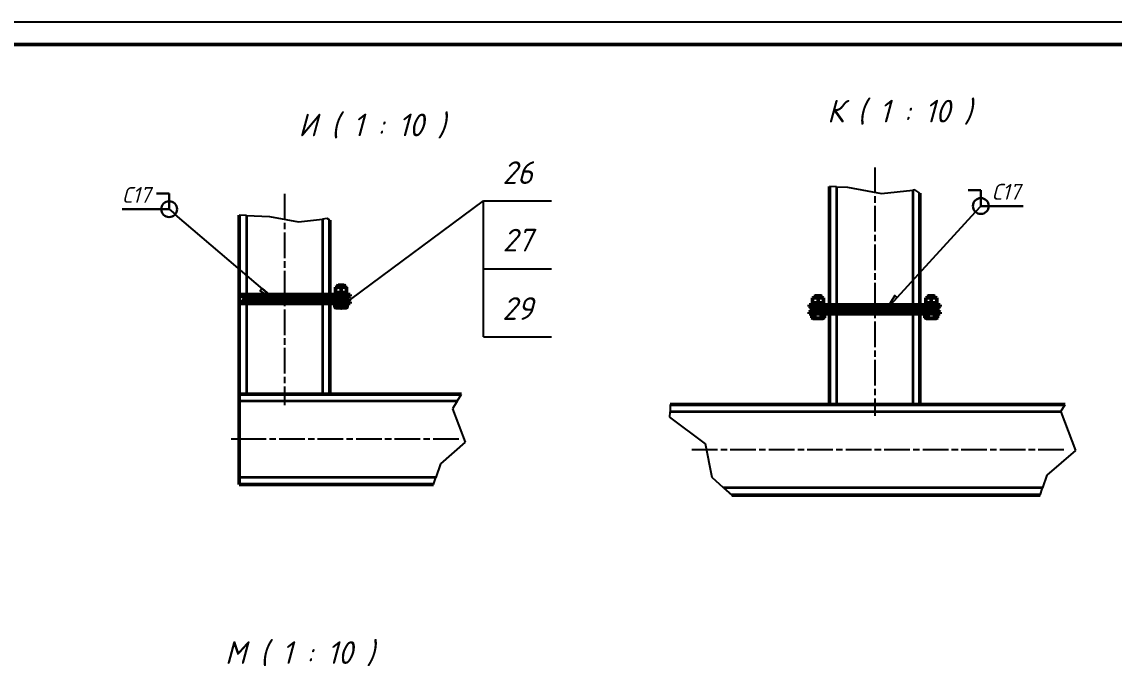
# Model space of a CAD drawing. Header units: millimetres. Extents: x 0 to 23890, y 0 to 14850.
# Drawn here: x 11158 to 17189, y 11295 to 14850 of the extents above; entities that cross this region are included whole.
import ezdxf

# ---------------------------------------------------------------- set-up
doc = ezdxf.new("R2010")
doc.units = ezdxf.units.MM
doc.header["$LTSCALE"] = 25
doc.linetypes.add('CHAIN', pattern=[0.7087, 0.4724, -0.0591, 0.1181, -0.0591])
for name, color, linetype, lineweight in [('Видимые тонкие (ГОСТ)', 7, 'Continuous', 35), ('Видимый контур (ГОСТ)', 7, 'Continuous', 50), ('Кромка (ГОСТ)', 7, 'Continuous', 50), ('Линия обрыва (ГОСТ)', 7, 'Continuous', 25), ('Линия резьбы (ГОСТ)', 7, 'Continuous', 25), ('Обозначение (ГОСТ)', 7, 'Continuous', 25), ('Осевая линия (ГОСТ)', 7, 'Continuous', 25), ('Эскизная геометрия (ГОСТ)', 7, 'Continuous', 50)]:
    doc.layers.add(name, color=color, linetype=linetype, lineweight=lineweight)
doc.styles.add('Обычный текст (ГОСТ)', font='GOST Common Italic.ttf')
doc.styles.add('Стиль текста145', font='GOST Common Italic.ttf')
doc.styles.add('Увеличенный текст (ГОСТ)', font='GOST Common Italic.ttf')
doc.dimstyles.new('Диаметр (ГОСТ)$7', dxfattribs={"dimscale": 25, "dimtxt": 3.5, "dimasz": 3.5, "dimexe": 1, "dimexo": 0, "dimgap": 0.5, "dimtad": 1, "dimrnd": 1e-08, "dimtxsty": 'Обычный текст (ГОСТ)', "dimblk": 'Filled-1', "dimcen": 0.09, "dimdle": 15, "dimclrd": 256, "dimclre": 256, "dimclrt": 256, "dimazin": 2, "dimtfac": 0.714286, "dimtdec": 3, "dimtmove": 0, "dimatfit": 3, "dimfxl": 1, "dimtolj": 1, "dimlwd": -1, "dimlwe": 25, "dimarcsym": 0})

# ---------------------------------------------------------------- blocks, each defined once
blk = doc.blocks.new('Рамки ГОСТ_ граница 594x841_2')
at = {"layer": 'Кромка (ГОСТ)', "lineweight": 25}
blk.add_line((0, 594), (841, 594), dxfattribs=at)
at = {"layer": 'Кромка (ГОСТ)'}
blk.add_line((836, 589), (20, 589), dxfattribs=at)
blk = doc.blocks.new('Обозначение сварки_1')
at = {"layer": 'Эскизная геометрия (ГОСТ)', "lineweight": 30}
for p, q in [((-0.8, 1), (0, 1)), ((0, 0), (0, 1)), ((0, 0), (-2.968, 0))]:
    blk.add_line(p, q, dxfattribs=at)
at = {"layer": 'Эскизная геометрия (ГОСТ)', "lineweight": 25}
blk.add_line((0, 0), (0.38, -0.324), dxfattribs=at)
at = {"layer": 'Эскизная геометрия (ГОСТ)', "lineweight": 30}
blk.add_circle((0, 0), 0.5, dxfattribs=at)
at = {"layer": 'Обозначение (ГОСТ)', "style": 'Стиль текста145'}
blk.add_text('С17', height=1, dxfattribs=at).set_placement((-2.968, 0.4))
blk = doc.blocks.new('Filled Half 2-1')
at = {"color": 0}
for p, q in [((-1, 0), (0, 0)), ((-1, 0), (-1, -0.2)), ((-1, -0.2), (0, 0)), ((0, 0), (-1, 0))]:
    blk.add_line(p, q, dxfattribs=at)
at = {"color": 0, "flags": 128}
blk.add_lwpolyline([(-1, 0), (-1, -0.2), (0, 0), (-1, 0)], dxfattribs=at)
at = {"color": 0}
blk.add_solid([(-1, 0), (-1, -0.2), (0, 0), (-1, 0)], dxfattribs=at)
blk = doc.blocks.new('Filled-1')
at = {"color": 0}
for p, q in [((0, 0), (-1, 0.143)), ((-1, 0.143), (-1, -0.143)), ((-1, 0), (0, 0)), ((-1, -0.143), (0, 0))]:
    blk.add_line(p, q, dxfattribs=at)
at = {"color": 0, "flags": 128}
blk.add_lwpolyline([(-1, -0.143), (0, 0), (-1, 0.143), (-1, -0.143)], dxfattribs=at)
at = {"color": 0}
blk.add_solid([(-1, -0.143), (0, 0), (-1, 0.143), (-1, -0.143)], dxfattribs=at)
blk = doc.blocks.new('Обозначение сварки_2')
at = {"layer": 'Эскизная геометрия (ГОСТ)', "lineweight": 30}
for p, q in [((-0.8, 1), (0, 1)), ((0, 0), (0, 1)), ((0, 0), (2.668, 0))]:
    blk.add_line(p, q, dxfattribs=at)
at = {"layer": 'Эскизная геометрия (ГОСТ)', "lineweight": 25}
blk.add_line((0, 0), (-0.337, -0.369), dxfattribs=at)
at = {"layer": 'Эскизная геометрия (ГОСТ)', "lineweight": 30}
blk.add_circle((0, 0), 0.5, dxfattribs=at)
at = {"layer": 'Обозначение (ГОСТ)', "style": 'Стиль текста145'}
blk.add_text('С17', height=1, dxfattribs=at).set_placement((0.7, 0.4))
blk = doc.blocks.new('Номера позиций25')
at = {"layer": 'Обозначение (ГОСТ)'}
h = blk.add_hatch(color=256, dxfattribs=at)
edge = h.paths.add_edge_path(flags=0)
edge.add_arc((516.86, 531.23), 0.625, 0, 360)
for p, q in [((518.87, 532.71), (548.3, 554.47)), ((548.3, 554.47), (563.3, 554.47)), ((548.3, 539.47), (548.3, 554.47)), ((548.3, 539.47), (563.3, 539.47)), ((548.3, 524.47), (548.3, 539.47)), ((518.87, 532.71), (517.36, 531.6)), ((548.3, 524.47), (563.3, 524.47))]:
    blk.add_line(p, q, dxfattribs=at)
blk.add_circle((516.86, 531.23), 0.625, dxfattribs=at)
at = {"layer": 'Обозначение (ГОСТ)', "char_height": 5, "attachment_point": 5, "style": 'Увеличенный текст (ГОСТ)'}
for s, insert in [('26', (555.8, 560.72)), ('27', (555.8, 545.82)), ('29', (555.8, 530.72))]:
    blk.add_mtext(s, dxfattribs=dict(at, insert=insert))

msp = doc.modelspace()

# ---------------------------------------------------------------- linework, layer by layer
at = {"layer": 'Видимые тонкие (ГОСТ)'}
for p, q in [((15656.427, 13939.401), (15656.427, 13288.842)), ((16076.427, 13921.734), (16076.427, 13288.842)), ((12397.79, 13781.561), (12397.79, 13346.355)), ((12817.79, 13761.536), (12817.79, 13346.355)), ((12387.79, 13324.856), (12387.79, 13317.854)), ((12397.79, 13296.355), (12397.79, 12796.355)), ((12817.79, 13296.355), (12817.79, 12796.355)), ((15656.427, 13238.842), (15656.427, 12738.842)), ((16076.427, 13238.842), (16076.427, 12738.842)), ((13560.935, 12756.355), (12357.79, 12756.355)), ((16894.763, 12698.842), (14736.629, 12698.842)), ((13443.925, 12336.355), (12357.79, 12336.355)), ((16793.723, 12278.842), (15032.647, 12278.842))]:
    msp.add_line(p, q, dxfattribs=at)
at = {"layer": 'Видимый контур (ГОСТ)'}
for p, q in [((15616.427, 13941.048), (15616.427, 13288.842)), ((16116.427, 13904.286), (16116.427, 13288.842)), ((12357.79, 13783.208), (12357.79, 13346.355)), ((12857.79, 13755.106), (12857.79, 13346.355)), ((12903.624, 13396.355), (12900.29, 13393.022)), ((12940.29, 13393.022), (12900.29, 13393.022)), ((12900.29, 13386.855), (12900.29, 13393.022)), ((12903.624, 13396.355), (12936.957, 13396.355)), ((12936.957, 13396.355), (12940.29, 13393.022)), ((12940.29, 13386.855), (12940.29, 13393.022)), ((12357.79, 13346.355), (12397.79, 13346.355)), ((12357.79, 13346.355), (12357.79, 13296.355)), ((12370.29, 13337.11), (12370.29, 13346.355)), ((12895.29, 13337.11), (12370.29, 13337.11)), ((12370.29, 13337.11), (12392.79, 13321.355)), ((12817.79, 13346.355), (12397.79, 13346.355)), ((12817.79, 13346.355), (12846.838, 13346.355)), ((12846.838, 13346.355), (12895.29, 13346.355)), ((12895.29, 13337.11), (12885.97, 13321.355)), ((12888.665, 13354.355), (12951.592, 13354.355)), ((12888.665, 13346.355), (12888.665, 13354.355)), ((12893.29, 13386.855), (12890.29, 13385.123)), ((12890.29, 13382.444), (12890.29, 13385.123)), ((12890.29, 13382.444), (12890.29, 13358.767)), ((12890.29, 13356.087), (12890.29, 13358.767)), ((12893.29, 13354.355), (12890.29, 13356.087)), ((12947.29, 13386.855), (12893.29, 13386.855)), ((12895.29, 13346.355), (12970.29, 13346.355)), ((12895.29, 13337.11), (12895.29, 13346.355)), ((12970.29, 13337.11), (12895.29, 13337.11)), ((12920.29, 13382.444), (12920.29, 13358.767)), ((12947.29, 13386.855), (12950.29, 13385.123)), ((12947.29, 13354.355), (12950.29, 13356.087)), ((12970.29, 13337.11), (12947.79, 13321.355)), ((12950.29, 13385.123), (12950.29, 13382.444)), ((12950.29, 13382.444), (12950.29, 13358.767)), ((12950.29, 13358.767), (12950.29, 13356.087)), ((12951.592, 13354.355), (12951.888, 13354.355)), ((12951.888, 13354.355), (12951.915, 13354.355)), ((12951.915, 13350.751), (12951.915, 13354.355)), ((12970.29, 13337.11), (12970.29, 13346.355)), ((15526.927, 13329.342), (15523.927, 13327.609)), ((15580.927, 13329.342), (15526.927, 13329.342)), ((15537.261, 13338.842), (15533.927, 13335.508)), ((15573.927, 13335.508), (15533.927, 13335.508)), ((15533.927, 13329.342), (15533.927, 13335.508)), ((15537.261, 13338.842), (15570.594, 13338.842)), ((15570.594, 13338.842), (15573.927, 13335.508)), ((15573.927, 13329.342), (15573.927, 13335.508)), ((15580.927, 13329.342), (15583.927, 13327.609)), ((16151.927, 13329.342), (16148.927, 13327.609)), ((16205.927, 13329.342), (16151.927, 13329.342)), ((16162.261, 13338.842), (16158.927, 13335.508)), ((16198.927, 13335.508), (16158.927, 13335.508)), ((16158.927, 13329.342), (16158.927, 13335.508)), ((16162.261, 13338.842), (16195.594, 13338.842)), ((16195.594, 13338.842), (16198.927, 13335.508)), ((16198.927, 13329.342), (16198.927, 13335.508)), ((16205.927, 13329.342), (16208.927, 13327.609)), ((12357.79, 13296.355), (12357.79, 12796.355)), ((12357.79, 13296.355), (12397.79, 13296.355)), ((12370.29, 13305.6), (12392.79, 13321.355)), ((12370.29, 13305.6), (12895.29, 13305.6)), ((12370.29, 13305.6), (12370.29, 13296.355)), ((12885.97, 13321.355), (12392.79, 13321.355)), ((12392.79, 13321.355), (12885.97, 13321.355)), ((12817.79, 13296.355), (12397.79, 13296.355)), ((12817.79, 13296.355), (12846.838, 13296.355)), ((12895.29, 13296.355), (12846.838, 13296.355)), ((12857.79, 13296.355), (12857.79, 12796.355)), ((12885.649, 13274.901), (12885.649, 13296.355)), ((12891.79, 13271.355), (12885.649, 13274.901)), ((12895.29, 13305.6), (12885.97, 13321.355)), ((12947.79, 13321.355), (12885.97, 13321.355)), ((12885.97, 13321.355), (12947.79, 13321.355)), ((12948.79, 13271.355), (12891.79, 13271.355)), ((12895.29, 13305.6), (12970.29, 13305.6)), ((12895.29, 13305.6), (12895.29, 13296.355)), ((12970.29, 13296.355), (12895.29, 13296.355)), ((12902.97, 13274.901), (12902.97, 13296.355)), ((12937.611, 13274.901), (12937.611, 13296.355)), ((12970.29, 13305.6), (12947.79, 13321.355)), ((12948.79, 13271.355), (12954.931, 13274.901)), ((12954.931, 13274.901), (12954.931, 13296.355)), ((12970.29, 13305.6), (12970.29, 13296.355)), ((15503.927, 13279.596), (15503.927, 13288.842)), ((15503.927, 13288.842), (15578.927, 13288.842)), ((15526.427, 13263.842), (15503.927, 13279.596)), ((15578.927, 13279.596), (15503.927, 13279.596)), ((15522.302, 13296.842), (15585.229, 13296.842)), ((15522.302, 13288.842), (15522.302, 13296.842)), ((15523.927, 13324.93), (15523.927, 13327.609)), ((15523.927, 13324.93), (15523.927, 13301.253)), ((15523.927, 13298.574), (15523.927, 13301.253)), ((15526.927, 13296.842), (15523.927, 13298.574)), ((15553.927, 13324.93), (15553.927, 13301.253)), ((15578.927, 13288.842), (15627.38, 13288.842)), ((15578.927, 13279.596), (15578.927, 13288.842)), ((15588.247, 13263.842), (15578.927, 13279.596)), ((16153.927, 13279.596), (15578.927, 13279.596)), ((15580.927, 13296.842), (15583.927, 13298.574)), ((15583.927, 13327.609), (15583.927, 13324.93)), ((15583.927, 13324.93), (15583.927, 13301.253)), ((15583.927, 13301.253), (15583.927, 13298.574)), ((15585.229, 13296.842), (15585.525, 13296.842)), ((15585.525, 13296.842), (15585.552, 13296.842)), ((15585.552, 13293.238), (15585.552, 13296.842)), ((15627.38, 13288.842), (15656.427, 13288.842)), ((16076.427, 13288.842), (15656.427, 13288.842)), ((16076.427, 13288.842), (16105.475, 13288.842)), ((16105.475, 13288.842), (16153.927, 13288.842)), ((16153.927, 13279.596), (16144.608, 13263.842)), ((16147.302, 13296.842), (16210.229, 13296.842)), ((16147.302, 13288.842), (16147.302, 13296.842)), ((16148.927, 13324.93), (16148.927, 13327.609)), ((16148.927, 13324.93), (16148.927, 13301.253)), ((16148.927, 13298.574), (16148.927, 13301.253)), ((16151.927, 13296.842), (16148.927, 13298.574)), ((16153.927, 13279.596), (16153.927, 13288.842)), ((16153.927, 13288.842), (16228.927, 13288.842)), ((16228.927, 13279.596), (16153.927, 13279.596)), ((16178.927, 13324.93), (16178.927, 13301.253)), ((16205.927, 13296.842), (16208.927, 13298.574)), ((16228.927, 13279.596), (16206.427, 13263.842)), ((16208.927, 13327.609), (16208.927, 13324.93)), ((16208.927, 13324.93), (16208.927, 13301.253)), ((16208.927, 13301.253), (16208.927, 13298.574)), ((16210.229, 13296.842), (16210.525, 13296.842)), ((16210.525, 13296.842), (16210.552, 13296.842)), ((16210.552, 13293.238), (16210.552, 13296.842)), ((16228.927, 13279.596), (16228.927, 13288.842)), ((15503.927, 13248.087), (15526.427, 13263.842)), ((15503.927, 13248.087), (15503.927, 13238.842)), ((15503.927, 13248.087), (15578.927, 13248.087)), ((15578.927, 13238.842), (15503.927, 13238.842)), ((15519.286, 13217.387), (15519.286, 13238.842)), ((15525.427, 13213.842), (15519.286, 13217.387)), ((15582.427, 13213.842), (15525.427, 13213.842)), ((15588.247, 13263.842), (15526.427, 13263.842)), ((15526.427, 13263.842), (15588.247, 13263.842)), ((15536.607, 13217.387), (15536.607, 13238.842)), ((15571.248, 13217.387), (15571.248, 13238.842)), ((15578.927, 13248.087), (15588.247, 13263.842)), ((15578.927, 13248.087), (15578.927, 13238.842)), ((15578.927, 13248.087), (16153.927, 13248.087)), ((15627.38, 13238.842), (15578.927, 13238.842)), ((15582.427, 13213.842), (15588.568, 13217.387)), ((16144.608, 13263.842), (15588.247, 13263.842)), ((15588.247, 13263.842), (16144.608, 13263.842)), ((15588.568, 13217.387), (15588.568, 13238.842)), ((15616.427, 13238.842), (15616.427, 12738.842)), ((15627.38, 13238.842), (15656.427, 13238.842)), ((16076.427, 13238.842), (15656.427, 13238.842)), ((16076.427, 13238.842), (16105.475, 13238.842)), ((16153.927, 13238.842), (16105.475, 13238.842)), ((16116.427, 13238.842), (16116.427, 12738.842)), ((16144.286, 13217.387), (16144.286, 13238.842)), ((16150.427, 13213.842), (16144.286, 13217.387)), ((16206.427, 13263.842), (16144.608, 13263.842)), ((16144.608, 13263.842), (16153.927, 13248.087)), ((16144.608, 13263.842), (16206.427, 13263.842)), ((16207.427, 13213.842), (16150.427, 13213.842)), ((16153.927, 13248.087), (16153.927, 13238.842)), ((16153.927, 13248.087), (16228.927, 13248.087)), ((16228.927, 13238.842), (16153.927, 13238.842)), ((16161.607, 13217.387), (16161.607, 13238.842)), ((16196.248, 13217.387), (16196.248, 13238.842)), ((16206.427, 13263.842), (16228.927, 13248.087)), ((16207.427, 13213.842), (16213.568, 13217.387)), ((16213.568, 13217.387), (16213.568, 13238.842)), ((16228.927, 13248.087), (16228.927, 13238.842)), ((12357.79, 12796.355), (12357.79, 12756.355)), ((12357.79, 12796.355), (12397.79, 12796.355)), ((12817.79, 12796.355), (12397.79, 12796.355)), ((12817.79, 12796.355), (12857.79, 12796.355)), ((13585.122, 12796.355), (12857.79, 12796.355)), ((12357.79, 12336.355), (12357.79, 12756.355)), ((15616.427, 12738.842), (14737.167, 12738.842)), ((15616.427, 12738.842), (15656.427, 12738.842)), ((16076.427, 12738.842), (15656.427, 12738.842)), ((16076.427, 12738.842), (16116.427, 12738.842)), ((16917.269, 12738.842), (16116.427, 12738.842)), ((12357.79, 12336.355), (12357.79, 12296.355)), ((13430.121, 12296.355), (12357.79, 12296.355)), ((16779.92, 12238.842), (15077.041, 12238.842))]:
    msp.add_line(p, q, dxfattribs=at)
for centre, start_param, end_param in [((12920.29, 13341.959), 1.62141082, 1.71394917), ((12920.29, 13350.751), 1.52018183, 1.61228687), ((15553.927, 13284.446), 1.62141082, 1.71394917), ((15553.927, 13293.238), 1.52018183, 1.61228687), ((16178.927, 13284.446), 1.62141082, 1.71394917), ((16178.927, 13293.238), 1.52018183, 1.61228687)]:
    msp.add_ellipse(centre, major_axis=(0, -86.889), ratio=0.36397023, start_param=start_param, end_param=end_param, dxfattribs=at)
for points, weights in [([(12920.29, 13382.444), (12905.29, 13387.444), (12890.29, 13382.444)], [1, 1.15470053838, 1]), ([(12890.29, 13358.767), (12905.29, 13353.767), (12920.29, 13358.767)], [1, 1.15470053838, 1]), ([(12950.29, 13382.444), (12935.29, 13387.444), (12920.29, 13382.444)], [1, 1.15470053838, 1]), ([(12920.29, 13358.767), (12935.29, 13353.767), (12950.29, 13358.767)], [1, 1.15470053838, 1]), ([(12902.97, 13274.901), (12894.31, 13269.901), (12885.649, 13274.901)], [1.16025403784, 1.33974596216, 1.16025403784]), ([(12937.611, 13274.901), (12920.29, 13269.901), (12902.97, 13274.901)], [1.16025403784, 1.33974596216, 1.16025403784]), ([(12954.931, 13274.901), (12946.271, 13269.901), (12937.611, 13274.901)], [1.16025403784, 1.33974596216, 1.16025403784]), ([(15553.927, 13324.93), (15538.927, 13329.93), (15523.927, 13324.93)], [1, 1.15470053838, 1]), ([(15523.927, 13301.253), (15538.927, 13296.253), (15553.927, 13301.253)], [1, 1.15470053838, 1]), ([(15583.927, 13324.93), (15568.927, 13329.93), (15553.927, 13324.93)], [1, 1.15470053838, 1]), ([(15553.927, 13301.253), (15568.927, 13296.253), (15583.927, 13301.253)], [1, 1.15470053838, 1]), ([(16178.927, 13324.93), (16163.927, 13329.93), (16148.927, 13324.93)], [1, 1.15470053838, 1]), ([(16148.927, 13301.253), (16163.927, 13296.253), (16178.927, 13301.253)], [1, 1.15470053838, 1]), ([(16208.927, 13324.93), (16193.927, 13329.93), (16178.927, 13324.93)], [1, 1.15470053838, 1]), ([(16178.927, 13301.253), (16193.927, 13296.253), (16208.927, 13301.253)], [1, 1.15470053838, 1]), ([(15536.607, 13217.387), (15527.947, 13212.387), (15519.286, 13217.387)], [1.16025403784, 1.33974596216, 1.16025403784]), ([(15571.248, 13217.387), (15553.927, 13212.387), (15536.607, 13217.387)], [1.16025403784, 1.33974596216, 1.16025403784]), ([(15588.568, 13217.387), (15579.908, 13212.387), (15571.248, 13217.387)], [1.16025403784, 1.33974596216, 1.16025403784]), ([(16161.607, 13217.387), (16152.947, 13212.387), (16144.286, 13217.387)], [1.16025403784, 1.33974596216, 1.16025403784]), ([(16196.248, 13217.387), (16178.927, 13212.387), (16161.607, 13217.387)], [1.16025403784, 1.33974596216, 1.16025403784]), ([(16213.568, 13217.387), (16204.908, 13212.387), (16196.248, 13217.387)], [1.16025403784, 1.33974596216, 1.16025403784])]:
    msp.add_rational_spline(points, weights, degree=2, dxfattribs=at)
at = {"layer": 'Линия обрыва (ГОСТ)'}
for p, q in [((15656.427, 13939.401), (15616.427, 13941.048)), ((15656.427, 13939.401), (15716.512, 13936.927)), ((15716.512, 13936.927), (15903.725, 13902.4)), ((15903.725, 13902.4), (16076.427, 13921.734)), ((16088.497, 13923.085), (16076.427, 13921.734)), ((16116.427, 13904.286), (16088.497, 13923.085)), ((12397.79, 13781.561), (12357.79, 13783.208)), ((12397.79, 13781.561), (12524.459, 13776.345)), ((12524.459, 13776.345), (12685.225, 13746.695)), ((12685.225, 13746.695), (12817.79, 13761.536)), ((12843.895, 13764.459), (12817.79, 13761.536)), ((12857.79, 13755.106), (12843.895, 13764.459)), ((13560.935, 12756.355), (13585.122, 12796.355)), ((13560.935, 12756.355), (13535.707, 12714.634)), ((14737.167, 12738.842), (14736.629, 12698.842)), ((16894.119, 12700.556), (16917.269, 12738.842)), ((13535.707, 12714.634), (13605.183, 12529.759)), ((14736.232, 12669.328), (14736.629, 12698.842)), ((14931.643, 12521.38), (14736.232, 12669.328)), ((16894.763, 12698.842), (16894.119, 12700.556)), ((16894.763, 12698.842), (16975.024, 12485.268)), ((13605.183, 12529.759), (13469.882, 12411.575)), ((14969.449, 12335.785), (14931.643, 12521.38)), ((16975.024, 12485.268), (16817.464, 12347.641)), ((13469.882, 12411.575), (13443.925, 12336.355)), ((13430.121, 12296.355), (13443.925, 12336.355)), ((15032.647, 12278.842), (14969.449, 12335.785)), ((16817.464, 12347.641), (16793.723, 12278.842)), ((15032.647, 12278.842), (15077.041, 12238.842)), ((16779.92, 12238.842), (16793.723, 12278.842))]:
    msp.add_line(p, q, dxfattribs=at)
at = {"layer": 'Линия резьбы (ГОСТ)'}
for p, q in [((12903.304, 13396.036), (12903.304, 13386.855)), ((12937.277, 13386.855), (12937.277, 13396.036)), ((15536.941, 13338.522), (15536.941, 13329.342)), ((15570.914, 13329.342), (15570.914, 13338.522)), ((16161.941, 13338.522), (16161.941, 13329.342)), ((16195.914, 13329.342), (16195.914, 13338.522))]:
    msp.add_line(p, q, dxfattribs=at)
at = {"layer": 'Осевая линия (ГОСТ)', "linetype": 'CHAIN', "ltscale": 11.993792}
for p, q in [((15866.427, 14046.692), (15866.427, 12676.342)), ((12607.79, 13900.428), (12607.79, 12733.855)), ((13570.122, 12546.355), (12295.29, 12546.355)), ((16911.094, 12488.842), (14844.604, 12488.842))]:
    msp.add_line(p, q, dxfattribs=at)

# ---------------------------------------------------------------- block references
for name, p, xscale, yscale, zscale in [('Рамки ГОСТ_ граница 594x841_2', (0, 0), 25, 25, 25), ('Обозначение сварки_1', (11971.35, 13816.193), 87.49999850988388, 87.49999850988388, 87.49999850988388), ('Обозначение сварки_2', (16452.482, 13833.515), 87.49999850988388, 87.49999850988388, 87.49999850988388)]:
    msp.add_blockref(name, p, dxfattribs=dict(xscale=xscale, yscale=yscale, zscale=zscale))
at = {"layer": 'Обозначение (ГОСТ)', "xscale": 25, "yscale": 25, "zscale": 25}
msp.add_blockref('Номера позиций25', (0, 0), dxfattribs=at)

# ---------------------------------------------------------------- texts
at = {"layer": 'Обозначение (ГОСТ)', "char_height": 125, "attachment_point": 7, "style": 'Увеличенный текст (ГОСТ)'}
for s, insert in [('К ( 1 : 10 )', (15603.788, 14282.505)), ('И ( 1 : 10 )', (12684.505, 14206.302)), ('М ( 1 : 10 )', (12279.122, 11294.572))]:
    msp.add_mtext(s, dxfattribs=dict(at, insert=insert))

# ---------------------------------------------------------------- leaders
at = {"layer": 'Обозначение (ГОСТ)'}
for points in [[(12551.522, 13321.355), (12004.637, 13787.802)], [(15932.539, 13263.842), (16422.989, 13801.2)]]:
    msp.add_leader(points, dimstyle='Диаметр (ГОСТ)$7', override={"dimasz": 3.5, "dimtad": 0, "dimldrblk": 'Filled Half 2-1'}, dxfattribs=at)

doc.saveas('drawing.dxf')
